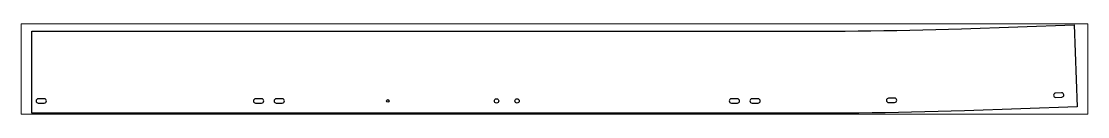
# Paper-space layout 'Layout1' of a CAD drawing. Header units: millimetres. Extents: x 0 to 257, y 87 to 108.
# The model-space entities are those that its viewports show. They can reach past a viewport. Long polylines and large blocks are cut down to what shows.
import ezdxf

# ---------------------------------------------------------------- set-up
doc = ezdxf.new("R2010")
doc.units = ezdxf.units.MM
doc.header["$LTSCALE"] = 25
doc.layers.add('3_Pezzi', color=7, linetype='Continuous')
doc.layers.add('5_Bulloni', color=7, linetype='Continuous')

msp = doc.modelspace()

# ---------------------------------------------------------------- linework, layer by layer
at = {"layer": '3_Pezzi', "color": 3, "linetype": 'Continuous'}
for p, q in [((10345.1, 206.1), (10618.6, 215.8)), ((10618.6, 215.8), (10625.7, 15.9)), ((8090.4, 0), (8090.4, 200)), ((8090.4, 200), (10000, 200)), ((10000, 200), (10031.4, 200.1)), ((10031.4, 200.1), (10062.8, 200.2)), ((10062.8, 200.2), (10094.2, 200.5)), ((10094.2, 200.5), (10125.5, 200.8)), ((10125.5, 200.8), (10156.9, 201.3)), ((10156.9, 201.3), (10188.3, 201.8)), ((10188.3, 201.8), (10219.6, 202.5)), ((10219.6, 202.5), (10251, 203.2)), ((10251, 203.2), (10282.4, 204.1)), ((10282.4, 204.1), (10313.7, 205)), ((10313.7, 205), (10345.1, 206.1)), ((10000, 0), (8090.4, 0)), ((10032.1, 0.1), (10000, 0)), ((10064.1, 0.2), (10032.1, 0.1)), ((10096.1, 0.5), (10064.1, 0.2)), ((10128.1, 0.8), (10096.1, 0.5)), ((10160.1, 1.3), (10128.1, 0.8)), ((10192.1, 1.9), (10160.1, 1.3)), ((10224.1, 2.5), (10192.1, 1.9)), ((10256.1, 3.3), (10224.1, 2.5)), ((10288.1, 4.2), (10256.1, 3.3)), ((10320.1, 5.1), (10288.1, 4.2)), ((10352.1, 6.2), (10320.1, 5.1)), ((10625.7, 15.9), (10352.1, 6.2))]:
    msp.add_line(p, q, dxfattribs=at)
at = {"layer": '5_Bulloni', "color": 4, "linetype": 'Continuous'}
for p, q in [((8120.7, 35.3), (8106.2, 35.3)), ((8647.7, 35.3), (8633.2, 35.3)), ((8697.7, 35.3), (8683.2, 35.3)), ((9801.7, 35.3), (9787.2, 35.3)), ((9851.7, 35.3), (9837.2, 35.3)), ((10182.7, 36.9), (10168.2, 36.7)), ((10168.4, 26.2), (10182.9, 26.4)), ((10587.8, 49.8), (10573.3, 49.3)), ((10573.7, 38.8), (10588.2, 39.3)), ((8106.2, 24.8), (8120.7, 24.8)), ((8633.2, 24.8), (8647.7, 24.8)), ((8683.2, 24.8), (8697.7, 24.8)), ((9787.2, 24.8), (9801.7, 24.8)), ((9837.2, 24.8), (9851.7, 24.8))]:
    msp.add_line(p, q, dxfattribs=at)
at = {"layer": '5_Bulloni', "color": 2, "linetype": 'Continuous'}
for centre, radius in [((8953.9, 30), 3.25), ((9217.4, 30), 5.25), ((9267.4, 30), 5.25)]:
    msp.add_circle(centre, radius, dxfattribs=at)
at = {"layer": '5_Bulloni', "color": 4, "linetype": 'Continuous'}
for centre, start, end in [((8106.2, 30), 90, 270), ((8120.7, 30), 270, 90), ((8633.2, 30), 90, 270), ((8647.7, 30), 270, 90), ((8683.2, 30), 90, 270), ((8697.7, 30), 270, 90), ((9787.2, 30), 90, 270), ((9801.7, 30), 270, 90), ((9837.2, 30), 90, 270), ((9851.7, 30), 270, 90), ((10168.3, 31.4), 91.0232, 271.0019), ((10182.8, 31.7), 271.0125, 91.0125), ((10573.5, 44.1), 92.0254, 272.0254), ((10588, 44.6), 272.0254, 92.0254)]:
    msp.add_arc(centre, 5.25, start, end, dxfattribs=at)

psp = doc.layouts.get("Layout1")

# ---------------------------------------------------------------- viewports
at = {"layer": '0'}
psp.add_viewport(center=(128.5, 97.5), size=(257, 21.87264), view_center_point=(9358.04, 107.88), view_height=220.08345, dxfattribs=at)

doc.saveas('drawing.dxf')
